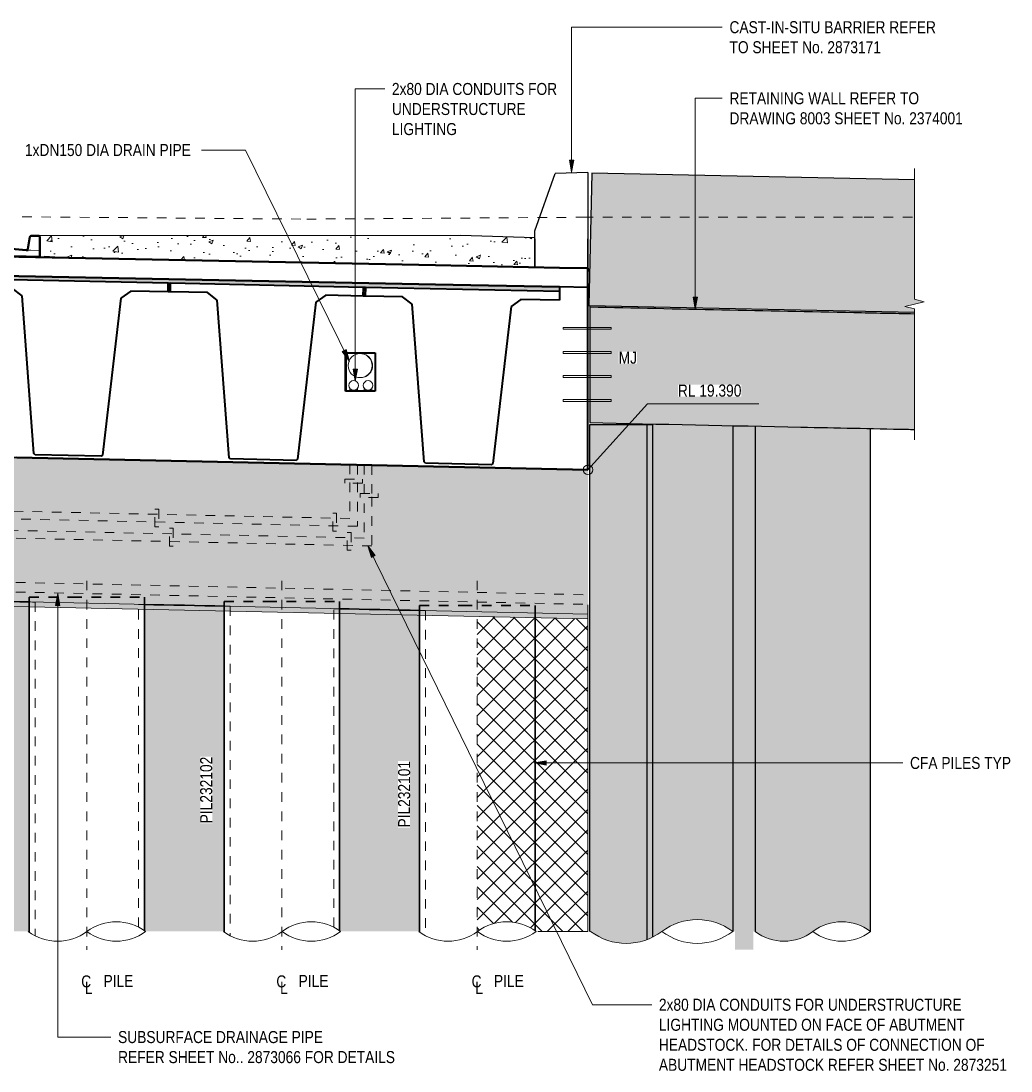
# Model space of a CAD drawing. Header units: metres. Extents: x 1108 to 1189, y -511 to 24.
# Drawn here: x 1178.11 to 1188.41, y 13.14 to 24.06 of the extents above; entities that cross this region are included whole.
import ezdxf

# ---------------------------------------------------------------- set-up
doc = ezdxf.new("R2010")
doc.units = ezdxf.units.M
doc.linetypes.add('JacobsCenter', pattern=[0.015, 0.009, -0.0015, 0.003, -0.0015])
doc.linetypes.add('JacobsDash_2_', pattern=[0.0045, 0.003, -0.0015])
for name, color, linetype, lineweight in [('A-ANNO-NOTE', 7, 'Continuous', 9), ('A-DETL', 7, 'Continuous', 13), ('A-DETL-GENF', 7, 'Continuous', 9), ('A-FLOR', 7, 'Continuous', 50), ('A-GENM', 7, 'Continuous', 35), ('A-GENM-HDLN', 7, 'JacobsDash_2_', 18), ('A-ROOF', 7, 'Continuous', 50), ('A-ROOF-HDLN', 7, 'JacobsDash_2_', 18), ('G-ANNO-DIMS', 7, 'Continuous', 9), ('G-ANNO-TEXT', 7, 'Continuous', 9), ('S-BEAM', 7, 'Continuous', 50), ('S-BEAM-HDLN', 7, 'JacobsDash_2_', 18), ('S-FNDN', 7, 'Continuous', 50), ('S-FNDN-HDLN', 7, 'JacobsDash_2_', 18), ('S-FNDN-IDEN', 7, 'Continuous', 18)]:
    doc.layers.add(name, color=color, linetype=linetype, lineweight=lineweight)
doc.styles.add('Arial Narrow_1', font='ARIALN.TTF', dxfattribs={"height": 0.125})

# ---------------------------------------------------------------- blocks, each defined once
blk = doc.blocks.new('Foundations-Piles - Px-1200-66435323-DRG-2873062 - ABUTMENT A ELEVATION')
at = {"layer": 'A-GENM', "lineweight": 25, "true_color": 0xdbdbdb}
for points in [[(1145.122, 14.488), (1145.193, 14.488), (1145.264, 14.499), (1145.303, 14.51), (1145.302, 19.835), (1144.856, 19.844), (1144.856, 14.588), (1144.858, 14.587), (1144.919, 14.548), (1144.982, 14.519), (1145.051, 14.499), (1145.084, 14.494)], [(1145.303, 14.51), (1145.332, 14.519), (1145.397, 14.549), (1145.517, 14.626), (1145.582, 14.656), (1145.651, 14.676), (1145.722, 14.687), (1145.793, 14.687), (1145.864, 14.676), (1145.932, 14.656), (1145.997, 14.626), (1146.056, 14.589), (1146.056, 19.819), (1145.303, 19.835), (1145.303, 14.519)]]:
    blk.add_hatch(color=254, dxfattribs=at).paths.add_polyline_path(points)
at = {"layer": 'A-GENM', "color": 253, "lineweight": 25, "true_color": 0xa3a3a3}
for p, q in [((1144.856, 19.844), (1144.856, 14.588)), ((1146.056, 14.589), (1146.056, 19.819))]:
    blk.add_line(p, q, dxfattribs=at)
blk = doc.blocks.new('Foundations-Piles - Px-1200-66435333-DRG-2873062 - ABUTMENT A ELEVATION')
at = {"layer": 'A-GENM', "lineweight": 25, "true_color": 0xdbdbdb}
for points in [[(1143.787, 14.529), (1143.811, 14.54), (1143.874, 14.58), (1143.873, 19.865), (1143.427, 19.874), (1143.427, 19.86), (1143.787, 19.86), (1143.787, 14.54)], [(1143.874, 14.58), (1143.959, 14.635), (1144.042, 14.673), (1144.126, 14.698), (1144.211, 14.71), (1144.299, 14.71), (1144.386, 14.697), (1144.471, 14.672), (1144.551, 14.635), (1144.625, 14.588), (1144.627, 14.588), (1144.627, 19.849), (1143.874, 19.865), (1143.874, 14.582)]]:
    blk.add_hatch(color=254, dxfattribs=at).paths.add_polyline_path(points)
at = {"layer": 'A-GENM', "color": 253, "lineweight": 25, "true_color": 0xa3a3a3}
for p, q in [((1143.427, 19.874), (1143.427, 19.86)), ((1144.627, 14.588), (1144.627, 19.849))]:
    blk.add_line(p, q, dxfattribs=at)
blk = doc.blocks.new('Shotcrete Adaptive v1 - 1200 Dia Pile _ 1_4289 Spacing-66571881-DRG-2873062 - ABUTMENT A ELEVATION')
at = {"layer": 'A-GENM', "lineweight": 25, "true_color": 0xf2f6f2}
blk.add_hatch(color=7, dxfattribs=at).paths.add_polyline_path([(1144.837, 14.397), (1144.837, 14.588), (1144.856, 14.588), (1144.856, 19.844), (1144.741, 19.846), (1144.627, 19.846), (1144.627, 14.588), (1144.645, 14.588), (1144.645, 14.397), (1144.79, 14.397)])
at = {"layer": 'A-GENM', "color": 253, "lineweight": 25, "true_color": 0xa3a3a3}
blk.add_line((1144.627, 19.846), (1144.746, 19.846), dxfattribs=at)
blk = doc.blocks.new('CappingBeam_RS39B_CB01A - CappingBeam_RS39B_CB01A-57939457-DRG-2873062 - ABUTMENT A ELEVATION')
at = {"layer": 'A-GENM', "lineweight": 25, "true_color": 0xefefdf}
for points in [[(1146.513, 19.81), (1146.513, 21.01), (1143.136, 21.08), (1143.136, 19.88), (1145.578, 19.829)], [(1143.136, 19.88), (1143.136, 19.88), (1143.136, 19.88)]]:
    blk.add_hatch(color=254, dxfattribs=at).paths.add_polyline_path(points)
h = blk.add_hatch(color=254, dxfattribs=at)
h.paths.add_polyline_path([(1146.513, 19.81), (1146.513, 19.81), (1146.056, 19.819)])
h.paths.add_polyline_path([(1144.858, 19.844), (1144.741, 19.847), (1144.857, 19.844)])
at = {"layer": 'A-GENM', "color": 253, "lineweight": 25, "true_color": 0xa3a3a3}
for q in [(1143.136, 19.88), (1143.136, 21.08)]:
    blk.add_line((1143.136, 21.08), q, dxfattribs=at)
at = {"layer": 'A-GENM', "color": 253, "lineweight": 25, "true_color": 0xa3a3a3, "flags": 128}
for points in [[(1143.136, 21.08), (1143.136, 21.08), (1143.136, 21.08), (1143.136, 21.08), (1143.136, 21.08)], [(1143.136, 19.88), (1143.136, 19.88), (1143.136, 19.88), (1143.136, 19.88), (1143.136, 19.88), (1143.136, 19.88), (1143.136, 19.88), (1143.136, 19.88), (1143.136, 19.88)]]:
    blk.add_lwpolyline(points, dxfattribs=at)
at = {"layer": 'A-GENM', "color": 253, "lineweight": 25, "true_color": 0xa3a3a3}
for points, knots in [([(1146.513, 21.01), (1146.303, 21.014), (1145.177, 21.037), (1144.051, 21.061), (1143.136, 21.08)], [0.8291699, 0.8291699, 0.8291699, 0.8291699, 0.8611111, 1, 1, 1, 1]), ([(1143.136, 19.88), (1143.868, 19.865), (1144.967, 19.842), (1146.092, 19.818), (1146.486, 19.81), (1146.513, 19.81)], [0, 0, 0, 0, 0.1111111, 0.1666667, 0.1708301, 0.1708301, 0.1708301, 0.1708301])]:
    blk.add_open_spline(points, degree=3, knots=knots, dxfattribs=at)
blk = doc.blocks.new('StitchPour_RS39B_01 - StitchPour_RS39B_01-60507265-DRG-2873062 - ABUTMENT A ELEVATION')
at = {"layer": 'A-GENM', "lineweight": 25, "true_color": 0xf4f4f4}
for points in [[(1146.513, 21.01), (1146.513, 21.029), (1143.136, 21.1), (1143.137, 21.08), (1146.431, 21.011)], [(1143.136, 21.08), (1143.136, 21.08), (1143.136, 21.08)]]:
    blk.add_hatch(color=7, dxfattribs=at).paths.add_polyline_path(points)
at = {"layer": 'A-GENM', "color": 253, "lineweight": 25, "true_color": 0xa3a3a3}
blk.add_line((1143.136, 21.1), (1143.136, 21.08), dxfattribs=at)
at = {"layer": 'A-GENM', "color": 253, "lineweight": 25, "true_color": 0xa3a3a3, "flags": 128}
for points in [[(1143.136, 21.48), (1143.136, 21.48), (1143.136, 21.48), (1143.136, 21.48), (1143.136, 21.48), (1143.136, 21.48), (1143.136, 21.48), (1143.136, 21.48)], [(1143.136, 21.08), (1143.136, 21.08), (1143.136, 21.08), (1143.136, 21.08), (1143.136, 21.08), (1143.136, 21.08), (1143.136, 21.08), (1143.136, 21.08), (1143.136, 21.08)]]:
    blk.add_lwpolyline(points, dxfattribs=at)
blk = doc.blocks.new('Barrier-Precast-MPB-03-B - Typical-68652177-DRG-2873062 - ABUTMENT A ELEVATION')
at = {"layer": 'A-GENM', "lineweight": 25, "true_color": 0xf4f4f4}
blk.add_hatch(color=7, dxfattribs=at).paths.add_polyline_path([(1146.513, 21.029), (1146.513, 21.063), (1146.413, 21.088), (1146.613, 21.138), (1146.513, 21.163), (1146.513, 22.407), (1143.157, 22.476), (1143.128, 21.1), (1146.413, 21.031)])
at = {"layer": 'A-GENM', "color": 253, "lineweight": 25, "true_color": 0xa3a3a3}
for p, q in [((1143.157, 22.476), (1143.128, 21.1)), ((1146.513, 22.407), (1143.157, 22.476)), ((1143.128, 21.1), (1143.129, 21.115)), ((1143.128, 21.1), (1146.513, 21.029)), ((1143.128, 21.1), (1143.128, 21.1))]:
    blk.add_line(p, q, dxfattribs=at)
blk = doc.blocks.new('T2DPAA-T2D-C3S-RS-M3D-100334_rvt-2-DRG-2873062 - ABUTMENT A ELEVATION')
at = {"layer": 'A-GENM', "lineweight": 5, "true_color": 0xf2f6f2}
for points in [[(1143.471, 14.465), (1143.559, 14.465), (1143.646, 14.478), (1143.733, 14.504), (1143.733, 19.86), (1143.136, 19.86), (1143.136, 14.588), (1143.145, 14.588), (1143.219, 14.54), (1143.3, 14.502), (1143.383, 14.478)], [(1143.733, 14.504), (1143.787, 14.529), (1143.787, 19.86), (1143.733, 19.86), (1143.733, 14.54)]]:
    blk.add_hatch(color=7, dxfattribs=at).paths.add_polyline_path(points)
at = {"layer": 'A-GENM', "color": 253, "lineweight": 25, "true_color": 0xa3a3a3}
for p, q in [((1143.136, 19.86), (1143.733, 19.86)), ((1143.136, 14.588), (1143.136, 19.86)), ((1143.733, 19.86), (1143.787, 19.86)), ((1143.733, 14.504), (1143.733, 19.86)), ((1143.787, 19.86), (1143.787, 14.529))]:
    blk.add_line(p, q, dxfattribs=at)
for name in ['Barrier-Precast-MPB-03-B - Typical-68652177-DRG-2873062 - ABUTMENT A ELEVATION', 'StitchPour_RS39B_01 - StitchPour_RS39B_01-60507265-DRG-2873062 - ABUTMENT A ELEVATION', 'CappingBeam_RS39B_CB01A - CappingBeam_RS39B_CB01A-57939457-DRG-2873062 - ABUTMENT A ELEVATION', 'Foundations-Piles - Px-1200-66435333-DRG-2873062 - ABUTMENT A ELEVATION', 'Shotcrete Adaptive v1 - 1200 Dia Pile _ 1_4289 Spacing-66571881-DRG-2873062 - ABUTMENT A ELEVATION', 'Foundations-Piles - Px-1200-66435323-DRG-2873062 - ABUTMENT A ELEVATION']:
    blk.add_blockref(name, (0, 0), dxfattribs=at)
blk = doc.blocks.new('06_SFR_GCT_Girder_SuperT_BR08Edge_CS - Super T - 1815-6266581-DRG-2873062 - ABUTMENT A ELEVATION')
at = {"layer": 'S-BEAM'}
for p, q in [((1136.744, 21.375), (1136.743, 21.326)), ((1138.75, 21.241), (1138.752, 21.331)), ((1138.773, 21.329), (1138.752, 21.331))]:
    blk.add_line(p, q, dxfattribs=at)
at = {"layer": 'S-BEAM-HDLN', "color": 8, "true_color": 0x808080}
for p, q in [((1138.752, 21.328), (1138.773, 21.328)), ((1138.773, 21.329), (1138.773, 21.329))]:
    blk.add_line(p, q, dxfattribs=at)
blk = doc.blocks.new('06_SFR_GCT_Girder_SuperT_BR08Edge_CS - Super T - 1815-6266069-DRG-2873062 - ABUTMENT A ELEVATION')
at = {"layer": 'S-BEAM'}
for p, q in [((1138.773, 21.331), (1138.771, 21.241)), ((1140.802, 21.286), (1140.782, 21.287))]:
    blk.add_line(p, q, dxfattribs=at)
at = {"layer": 'S-BEAM-HDLN', "color": 8, "true_color": 0x808080}
for p, q in [((1140.782, 21.285), (1140.803, 21.284)), ((1140.803, 21.286), (1140.802, 21.286))]:
    blk.add_line(p, q, dxfattribs=at)
blk = doc.blocks.new('Kerb_North - Kerb_North-5241467-DRG-2873062 - ABUTMENT A ELEVATION')
at = {"layer": 'A-ROOF'}
for p, q in [((1137.313, 21.813), (1137.291, 21.687)), ((1137.401, 21.824), (1137.328, 21.824)), ((1137.417, 21.605), (1137.417, 21.809)), ((1136.986, 21.683), (1136.986, 21.614)), ((1137.274, 21.675), (1137.002, 21.698)), ((1137.275, 21.675), (1137.295, 21.674)), ((1136.986, 21.614), (1137.417, 21.605)), ((1137.163, 21.605), (1137.042, 21.611)), ((1137.461, 21.603), (1137.572, 21.597))]:
    blk.add_line(p, q, dxfattribs=at)
at = {"layer": 'A-ROOF', "flags": 128}
for points in [[(1137.328, 21.824), (1137.325, 21.823), (1137.322, 21.822), (1137.319, 21.821), (1137.316, 21.818), (1137.314, 21.816), (1137.313, 21.813)], [(1137.417, 21.809), (1137.416, 21.813), (1137.414, 21.817), (1137.412, 21.82), (1137.409, 21.822), (1137.405, 21.823), (1137.401, 21.824)], [(1137.002, 21.698), (1136.998, 21.698), (1136.995, 21.697), (1136.992, 21.695), (1136.989, 21.693), (1136.987, 21.69), (1136.986, 21.686), (1136.986, 21.683)], [(1137.291, 21.687), (1137.29, 21.684), (1137.288, 21.681), (1137.285, 21.678), (1137.282, 21.676), (1137.278, 21.675), (1137.274, 21.675)]]:
    blk.add_lwpolyline(points, dxfattribs=at)
at = {"layer": 'A-ROOF-HDLN'}
for p, q in [((1137.295, 21.674), (1137.323, 21.673)), ((1137.323, 21.673), (1137.533, 21.662)), ((1137.244, 21.601), (1137.167, 21.605)), ((1137.575, 21.597), (1137.675, 21.592))]:
    blk.add_line(p, q, dxfattribs=at)
blk = doc.blocks.new('Structural Framing 4 - Structural Framing 4-5365932-DRG-2873062 - ABUTMENT A ELEVATION')
at = {"layer": 'S-BEAM'}
for p, q in [((1143.117, 21.286), (1143.117, 21.316)), ((1140.598, 20.206), (1140.598, 20.606)), ((1140.646, 20.606), (1140.646, 20.603)), ((1140.646, 20.208), (1140.646, 20.206)), ((1137.175, 19.518), (1143.117, 19.389)), ((1143.117, 19.389), (1143.117, 19.39))]:
    blk.add_line(p, q, dxfattribs=at)
blk = doc.blocks.new('20_SFR_WSC_ShotcreteWall_ArchFlatBack_Datum - ArchWall_PileSize_1200-8657997-DRG-2873062 - ABUTMENT A ELEVATION')
at = {"layer": 'A-GENM', "linetype": 'JacobsDash_2_', "lineweight": 18, "true_color": 0x9ab29e}
blk.add_hatch(color=253, dxfattribs=at).paths.add_polyline_path([(1141.368, 14.581), (1141.368, 17.926), (1140.535, 17.944), (1140.535, 14.594), (1140.545, 14.588), (1141.357, 14.588)])
at = {"layer": 'A-GENM', "color": 252, "true_color": 0x888888, "flags": 128}
blk.add_lwpolyline([(1141.368, 17.926), (1141.268, 17.929), (1141.164, 17.931), (1141.058, 17.933), (1140.951, 17.935), (1140.843, 17.937), (1140.737, 17.94), (1140.633, 17.942), (1140.535, 17.944)], dxfattribs=at)
at = {"layer": 'A-GENM-HDLN', "color": 252, "true_color": 0x888888}
for p, q in [((1140.474, 14.632), (1140.474, 17.945)), ((1140.534, 17.944), (1140.533, 17.944)), ((1140.533, 17.944), (1140.533, 14.596)), ((1141.369, 17.926), (1141.368, 17.926)), ((1141.369, 14.58), (1141.369, 17.926)), ((1141.427, 17.925), (1141.427, 14.544))]:
    blk.add_line(p, q, dxfattribs=at)
at = {"layer": 'A-GENM-HDLN', "color": 252, "true_color": 0x888888, "flags": 128}
for points in [[(1140.474, 17.945), (1140.502, 17.945), (1140.522, 17.944), (1140.533, 17.944)], [(1141.369, 17.926), (1141.379, 17.926), (1141.399, 17.926), (1141.427, 17.925)]]:
    blk.add_lwpolyline(points, dxfattribs=at)
blk = doc.blocks.new('20_SFR_WSC_ShotcreteWall_ArchFlatBack_Datum - ArchWall_PileSize_1200-8658019-DRG-2873062 - ABUTMENT A ELEVATION')
at = {"layer": 'A-GENM', "linetype": 'JacobsDash_2_', "lineweight": 18, "true_color": 0x9ab29e}
blk.add_hatch(color=253, dxfattribs=at).paths.add_polyline_path([(1139.336, 14.581), (1139.336, 17.971), (1138.505, 17.988), (1138.505, 14.594), (1138.516, 14.588), (1139.325, 14.588)])
at = {"layer": 'A-GENM', "color": 252, "true_color": 0x888888, "flags": 128}
blk.add_lwpolyline([(1139.336, 17.971), (1139.236, 17.973), (1139.133, 17.975), (1139.026, 17.978), (1138.919, 17.98), (1138.811, 17.982), (1138.705, 17.984), (1138.601, 17.986), (1138.505, 17.988)], dxfattribs=at)
at = {"layer": 'A-GENM-HDLN', "color": 252, "true_color": 0x888888}
for p, q in [((1138.442, 14.633), (1138.442, 17.989)), ((1138.505, 17.988), (1138.501, 17.988)), ((1138.501, 17.988), (1138.501, 14.597)), ((1139.337, 17.971), (1139.336, 17.971)), ((1139.337, 14.58), (1139.337, 17.971)), ((1139.395, 17.97), (1139.395, 14.544))]:
    blk.add_line(p, q, dxfattribs=at)
at = {"layer": 'A-GENM-HDLN', "color": 252, "true_color": 0x888888, "flags": 128}
for points in [[(1138.442, 17.989), (1138.47, 17.989), (1138.49, 17.988), (1138.501, 17.988)], [(1139.337, 17.971), (1139.347, 17.971), (1139.367, 17.971), (1139.395, 17.97)]]:
    blk.add_lwpolyline(points, dxfattribs=at)
blk = doc.blocks.new('20_SFR_WSC_ShotcreteWall_ArchFlatBack_Datum - ArchWall_PileSize_1200-8658047-DRG-2873062 - ABUTMENT A ELEVATION')
at = {"layer": 'A-GENM', "linetype": 'JacobsDash_2_', "lineweight": 18, "true_color": 0x9ab29e}
blk.add_hatch(color=253, dxfattribs=at).paths.add_polyline_path([(1137.306, 14.581), (1137.306, 18.015), (1136.476, 18.033), (1136.476, 14.594), (1136.486, 14.588), (1137.296, 14.588)])
at = {"layer": 'A-GENM', "color": 252, "true_color": 0x888888, "flags": 128}
blk.add_lwpolyline([(1137.306, 18.015), (1137.207, 18.017), (1137.103, 18.019), (1136.997, 18.022), (1136.889, 18.024), (1136.782, 18.026), (1136.675, 18.028), (1136.571, 18.031), (1136.475, 18.033)], dxfattribs=at)
at = {"layer": 'A-GENM-HDLN', "color": 252, "true_color": 0x888888}
for p, q in [((1136.412, 14.633), (1136.412, 18.034)), ((1136.475, 18.033), (1136.471, 18.033)), ((1136.471, 18.033), (1136.471, 14.597)), ((1137.307, 18.015), (1137.306, 18.015)), ((1137.307, 14.58), (1137.307, 18.015)), ((1137.366, 18.014), (1137.366, 14.544))]:
    blk.add_line(p, q, dxfattribs=at)
at = {"layer": 'A-GENM-HDLN', "color": 252, "true_color": 0x888888, "flags": 128}
for points in [[(1136.412, 18.034), (1136.441, 18.033), (1136.461, 18.033), (1136.471, 18.033)], [(1137.307, 18.015), (1137.318, 18.015), (1137.338, 18.014), (1137.366, 18.014)]]:
    blk.add_lwpolyline(points, dxfattribs=at)
blk = doc.blocks.new('CS_DET_Pile-Column_BreakLine - CS_Tubular BreakLine-V29-DRG-2873062 - ABUTMENT A ELEVATION')
at = {"layer": 'A-DETL-GENF', "lineweight": 18}
for centre, start, end in [((1138.211, 14.183), 52.9573, 127.0427), ((1137.601, 14.992), 232.9573, 307.0427), ((1138.211, 14.992), 232.9573, 307.0427)]:
    blk.add_arc(centre, 0.506, start, end, dxfattribs=at)
blk = doc.blocks.new('CS_DET_Pile-Column_BreakLine - CS_Tubular BreakLine-V30-DRG-2873062 - ABUTMENT A ELEVATION')
at = {"layer": 'A-DETL-GENF', "lineweight": 18}
for centre, start, end in [((1140.24, 14.183), 52.9573, 127.0427), ((1139.63, 14.992), 232.9573, 307.0427), ((1140.24, 14.992), 232.9573, 307.0427)]:
    blk.add_arc(centre, 0.506, start, end, dxfattribs=at)
blk = doc.blocks.new('CS_DET_Pile-Column_BreakLine - CS_Tubular BreakLine-V31-DRG-2873062 - ABUTMENT A ELEVATION')
at = {"layer": 'A-DETL-GENF', "lineweight": 18}
for centre, start, end in [((1142.272, 14.183), 52.9573, 127.0427), ((1141.662, 14.992), 232.9573, 307.0427), ((1142.272, 14.992), 232.9573, 307.0427)]:
    blk.add_arc(centre, 0.506, start, end, dxfattribs=at)
blk = doc.blocks.new('CS_DET_Pile-Column_BreakLine - CS_Tubular BreakLine-8815347-DRG-2873062 - ABUTMENT A ELEVATION')
at = {"layer": 'A-DETL-GENF', "color": 252, "lineweight": 18, "true_color": 0x888888}
for centre, start, end in [((1144.255, 14.097), 52.9573, 127.0427), ((1143.515, 15.078), 232.9573, 307.0427), ((1144.255, 15.078), 232.9573, 307.0427)]:
    blk.add_arc(centre, 0.614, start, end, dxfattribs=at)
blk = doc.blocks.new('CS_DET_Pile-Column_BreakLine - CS_Tubular BreakLine-6078901-DRG-2873062 - ABUTMENT A ELEVATION')
at = {"layer": 'A-DETL-GENF', "color": 252, "lineweight": 18, "true_color": 0x888888}
for centre, start, end in [((1145.757, 14.19), 52.9573, 127.0427), ((1145.157, 14.985), 232.9573, 307.0427), ((1145.757, 14.985), 232.9573, 307.0427)]:
    blk.add_arc(centre, 0.498, start, end, dxfattribs=at)
blk = doc.blocks.new('BREAK LINE - INPUT VIEW SCALE_R13 - Std Break-8327880-DRG-2873062 - ABUTMENT A ELEVATION')
at = {"layer": 'A-DETL-GENF', "color": 252, "true_color": 0x888888}
for p, q in [((1146.513, 22.523), (1146.513, 21.163)), ((1146.613, 21.138), (1146.413, 21.088)), ((1146.413, 21.088), (1146.513, 21.063)), ((1146.513, 21.163), (1146.613, 21.138)), ((1146.513, 21.063), (1146.513, 19.703))]:
    blk.add_line(p, q, dxfattribs=at)
blk = doc.blocks.new('CS_Annot_Centreline Symbol1 - CS_Annot_Centreline Symbol 2-5069981-DRG-2873062 - ABUTMENT A ELEVATION')
at = {"layer": 'A-ANNO-NOTE', "char_height": 0.125, "attachment_point": 1, "style": 'Arial Narrow_1'}
for s, insert, width in [('C  ', (1113.492, 14.131), 0.22046), ('L', (1113.531, 14.064), 0.0962)]:
    blk.add_mtext(s, dxfattribs=dict(at, insert=insert, width=width))

msp = doc.modelspace()

# ---------------------------------------------------------------- hatches: boundary and pattern name
at = {"layer": 'A-DETL-GENF'}
h = msp.add_hatch(dxfattribs=at)
h.set_pattern_fill('FP_4', color=256, style=0, pattern_type=2)
h.set_pattern_definition([(50, (1168.8137, 10.849), (0.462752, -0.040482), [0.04839, -0.53226]), (355, (1168.8137, 10.849), (-0.089515, 0.485288), [0.03871, -0.42581]), (100.451, (1168.8517, 10.846), (0.373239, 0.444792), [0.04112, -0.45235]), (46.184, (1168.8137, 10.979), (0.688537, -0.106788), [0.07258, -0.79839]), (96.636, (1168.8707, 10.97), (0.603004, 0.628464), [0.06168, -0.67852]), (351.184, (1168.8137, 10.979), (0.603003, 0.628458), [0.05806, -0.63871]), (21, (1168.8777, 10.946), (0.3850964, -0.259757), [0.04839, -0.53226]), (326, (1168.8777, 10.946), (0.156981, 0.46784), [0.03871, -0.42581]), (71.451, (1168.9097, 10.925), (0.542082, 0.208074), [0.04112, -0.45235]), (37.5, (1168.8137, 10.849), (0.0078486, 0.2147693), [0.00168, -0.41897, 0.00168, -0.43058, -0.42742]), (37.5, (1168.8137, 10.849), (0.0078486, 0.2147693), [-0.8529, 0.00168, -0.42574]), (7.5, (1168.8137, 10.849), (0.1697183, 0.2544596), [0.00168, -0.24477, 0.00168, -0.40929, -0.1629]), (7.5, (1168.8137, 10.849), (0.1697183, 0.2544596), [-0.65742, 0.00168, -0.16123]), (327.5, (1168.6697, 10.849), (0.344396, -0.014553), [0.00168, -0.15961, 0.00168, -0.50155, -0.66774]), (327.5, (1168.6697, 10.849), (0.344396, -0.014553), [-0.66451, 0.00168, -0.66606]), (317.5, (1168.6047, 10.849), (0.376253, 0.064585), [0.00168, -0.208, 0.00168, -0.33252, -0.47419]), (317.5, (1168.6047, 10.849), (0.376253, 0.064585), [-0.54387, 0.00168, -0.47252])])
h.paths.add_polyline_path([(1183.4547, 21.4932), (1183.4547, 21.802), (1182.681, 21.825), (1178.2943, 21.8229), (1178.2986, 21.8209), (1178.3008, 21.8192), (1178.3042, 21.8142), (1178.3052, 21.8108), (1178.3055, 21.807), (1178.3059, 21.6047), (1183.0494, 21.502)])
h = msp.add_hatch(dxfattribs=at)
h.set_pattern_fill('FP_3', color=256, style=0, pattern_type=2)
h.set_pattern_definition([(0, (1168.8137, 10.849), (0.4064, 0.1016), [0.01676, -0.28804, 0.01676, -0.28804, -1.626]), (0, (1168.8137, 10.849), (0.4064, 0.1016), [-0.6096, 0.01676, -0.59284, 0.01676, -0.28804, -0.7112]), (0, (1168.8137, 10.849), (0.4064, 0.1016), [-1.524, 0.01676, -0.18644, 0.01676, -0.49124]), (120, (1168.9657, 10.9), (-0.2911882, 0.3011527), [0.01676, -0.28804, 0.01676, -0.28804, -1.626]), (120, (1168.9657, 10.9), (-0.2911882, 0.3011527), [-0.6096, 0.01676, -0.59284, 0.01676, -0.28804, -0.7112]), (120, (1168.9657, 10.9), (-0.2911882, 0.3011527), [-1.524, 0.01676, -0.18644, 0.01676, -0.49124]), (240, (1169.0167, 11.103), (-0.1152118, -0.4027527), [0.01676, -0.28804, 0.01676, -0.28804, -1.626]), (240, (1169.0167, 11.103), (-0.1152118, -0.4027527), [-0.6096, 0.01676, -0.59284, 0.01676, -0.28804, -0.7112]), (240, (1169.0167, 11.103), (-0.1152118, -0.4027527), [-1.524, 0.01676, -0.18644, 0.01676, -0.49124])])
h.paths.add_polyline_path([(1184.0061, 17.8396), (1184.0061, 17.8896), (1176.1646, 18.0592), (1176.1647, 18.0092), (1177.3642, 17.9833), (1177.3642, 18.0327), (1178.1949, 18.015), (1178.1954, 17.9653), (1179.3938, 17.9394), (1179.3938, 17.9882), (1180.2244, 17.9712), (1180.2248, 17.9214), (1181.4233, 17.8955), (1181.4233, 17.9439), (1182.2563, 17.9265), (1182.2567, 17.8774), (1184.0042, 17.8396)])
h.paths.add_polyline_path([(1153.2421, 17.9467), (1155.0401, 17.9795), (1155.0401, 18.0285), (1155.8219, 18.0432), (1155.8219, 17.9937), (1157.0207, 18.0156), (1157.0207, 18.0649), (1157.8049, 18.0794), (1157.8049, 18.0299), (1159.0037, 18.0518), (1159.0037, 18.1012), (1159.7879, 18.1159), (1159.7879, 18.066), (1160.9867, 18.0879), (1160.9867, 18.1372), (1161.7709, 18.1512), (1161.7709, 18.1022), (1162.9697, 18.1241), (1162.9697, 18.1738), (1163.7539, 18.1876), (1163.7539, 18.1384), (1164.3528, 18.1493), (1164.3528, 18.1993), (1153.2421, 17.9967)])
h.paths.add_polyline_path([(1175.3348, 18.0272), (1175.3348, 18.0766), (1175.4307, 18.0751), (1168.6526, 18.2218), (1168.6526, 18.1718), (1169.2525, 18.1588), (1169.2525, 18.2087), (1170.077, 18.1906), (1170.0775, 18.141), (1171.2759, 18.115), (1171.2759, 18.1648), (1172.1065, 18.1469), (1172.1069, 18.097), (1173.3054, 18.0711), (1173.3054, 18.1205), (1174.136, 18.1031), (1174.1364, 18.0531), (1175.3305, 18.0273)])
h.paths.add_polyline_path([(1164.5445, 18.2028), (1168.0893, 18.234), (1167.2506, 18.2521), (1164.6149, 18.2041)])
at = {"layer": 'A-DETL-GENF', "true_color": 0xafc8af}
h = msp.add_hatch(dxfattribs=at)
h.set_pattern_fill('FP_2', color=9, style=0, pattern_type=2)
h.set_pattern_definition([(45, (1168.8137, 10.849), (-0.106066, 0.106066), []), (135, (1168.8137, 10.849), (-0.106066, -0.106066), [])])
h.paths.add_polyline_path([(1182.8552, 14.5872), (1182.9167, 14.627), (1182.9827, 14.6574), (1183.0524, 14.678), (1183.1243, 14.6884), (1183.1972, 14.6884), (1183.2689, 14.678), (1183.3386, 14.6574), (1183.4058, 14.6263), (1183.4657, 14.5875), (1184.0042, 14.5875), (1184.0042, 17.8396), (1182.8552, 17.8645), (1182.8552, 14.5873)])
at = {"layer": 'G-ANNO-TEXT'}
for points in [[(1183.8359, 22.4843), (1183.8579, 22.6093), (1183.8138, 22.6093)], [(1185.1227, 21.06), (1185.1447, 21.185), (1185.1006, 21.185)], [(1181.5252, 20.5174), (1181.4898, 20.6393), (1181.4502, 20.6198)], [(1181.5857, 20.3128), (1181.6077, 20.4378), (1181.5636, 20.4378)], [(1181.7179, 18.5996), (1181.753, 18.4776), (1181.7926, 18.497)], [(1178.4904, 18.1044), (1178.4684, 17.9794), (1178.5124, 17.9794)], [(1183.447, 16.3404), (1183.572, 16.3184), (1183.572, 16.3625)]]:
    msp.add_hatch(color=256, dxfattribs=at).paths.add_polyline_path(points)
at = {"layer": 'S-BEAM', "lineweight": 5, "true_color": 0xc0c0c0}
h = msp.add_hatch(color=9, dxfattribs=at)
h.paths.add_polyline_path([(1184.0061, 19.3899), (1184.0061, 21.2804), (1184.0054, 21.28), (1184.0054, 19.3899)])
h.paths.add_polyline_path([(1183.7106, 21.2426), (1183.7108, 21.2525), (1183.7115, 21.2867), (1181.341, 21.3376), (1177.6115, 21.4132), (1167.2543, 21.637), (1167.2543, 21.5914), (1167.4635, 21.5949), (1167.4855, 21.5935), (1169.4936, 21.5496), (1169.5143, 21.5481), (1169.5145, 21.5505), (1171.5231, 21.5066), (1171.5438, 21.5051), (1171.5443, 21.508), (1173.5526, 21.4642), (1173.5732, 21.4626), (1173.5734, 21.4646), (1175.582, 21.4208), (1175.6027, 21.4193), (1175.603, 21.4213), (1177.6115, 21.3774), (1177.6583, 21.3741), (1179.641, 21.3307), (1179.6617, 21.3292), (1179.6619, 21.3312), (1181.678, 21.2867), (1181.6911, 21.2857), (1181.6913, 21.2867), (1183.7104, 21.2426)])
h = msp.add_hatch(color=9, dxfattribs=at)
h.paths.add_polyline_path([(1181.5349, 20.206), (1181.7447, 20.206), (1181.7447, 20.2076), (1181.5349, 20.2076)])
h.paths.add_polyline_path([(1181.6835, 20.6027), (1181.7447, 20.6027), (1181.7447, 20.606), (1181.5349, 20.606), (1181.5349, 20.6027), (1181.6686, 20.6027)])
msp.add_hatch(color=9, dxfattribs=at).paths.add_polyline_path([(1184.0061, 17.8896), (1184.0061, 19.3899), (1167.2543, 19.7524), (1167.2542, 18.252), (1183.0494, 17.9103)])

# ---------------------------------------------------------------- linework, layer by layer
at = {"layer": 'A-DETL', "lineweight": 25}
for p, q in [((1183.4547, 21.8768), (1183.6662, 22.4714)), ((1184.0047, 22.4814), (1183.6662, 22.4714)), ((1184.0047, 22.4814), (1184.0047, 21.7914)), ((1183.4547, 21.7914), (1183.4547, 21.8768)), ((1182.681, 21.825), (1178.2906, 21.8235)), ((1178.3055, 21.8092), (1178.3055, 21.6047)), ((1183.4547, 21.802), (1182.681, 21.825)), ((1183.4547, 21.4932), (1183.4547, 21.802)), ((1178.3055, 21.6047), (1183.4547, 21.4932))]:
    msp.add_line(p, q, dxfattribs=at)
at = {"layer": 'A-DETL', "color": 8, "linetype": 'JacobsDash_2_', "lineweight": 18, "true_color": 0x808080}
for p, q in [((1177.9206, 22.0228), (1181.0805, 21.9969)), ((1181.0805, 21.9969), (1183.9605, 22.0164)), ((1183.9605, 22.0164), (1186.8805, 22.0186)), ((1186.8805, 22.0186), (1187.4019, 22.0186))]:
    msp.add_line(p, q, dxfattribs=at)
at = {"layer": 'A-DETL', "lineweight": 35}
for p, q in [((1183.4547, 21.7914), (1183.4547, 21.4932)), ((1184.0047, 21.4883), (1184.0047, 21.7914))]:
    msp.add_line(p, q, dxfattribs=at)
at = {"layer": 'A-DETL', "lineweight": 40}
for p, q in [((1184.0053, 21.2858), (1184.0053, 21.4508)), ((1179.6408, 21.3307), (1177.6323, 21.3746)), ((1179.639, 21.2407), (1179.6408, 21.3307)), ((1179.6619, 21.3311), (1179.6599, 21.2412)), ((1181.6704, 21.2873), (1179.6619, 21.3311)), ((1178.1193, 21.1989), (1178.0196, 21.2761)), ((1178.2436, 19.5587), (1178.1193, 21.1989)), ((1179.2499, 21.2492), (1179.1469, 21.1765)), ((1179.639, 21.2407), (1179.2499, 21.2492)), ((1179.6599, 21.2412), (1179.639, 21.2407)), ((1180.0492, 21.2327), (1179.6599, 21.2412)), ((1180.1488, 21.1555), (1180.0492, 21.2327)), ((1181.2795, 21.2058), (1181.1765, 21.133)), ((1181.6686, 21.1973), (1181.2795, 21.2058)), ((1181.6686, 21.1973), (1181.6704, 21.2873)), ((1181.6893, 21.1967), (1181.6686, 21.1973)), ((1181.6913, 21.2867), (1181.6893, 21.1967)), ((1182.0786, 21.1882), (1181.6893, 21.1967)), ((1183.7106, 21.2426), (1181.6913, 21.2867)), ((1182.1783, 21.111), (1182.0786, 21.1882)), ((1183.7116, 21.2914), (1183.7088, 21.1526)), ((1184.0054, 21.2858), (1183.7116, 21.2914)), ((1184.0054, 19.3899), (1184.0054, 21.2858)), ((1179.1469, 21.1765), (1178.9564, 19.5432)), ((1180.2731, 19.5153), (1180.1488, 21.1555)), ((1181.1765, 21.133), (1180.9859, 19.4997)), ((1182.3026, 19.4708), (1182.1783, 21.111)), ((1183.2059, 21.0886), (1183.0154, 19.4553)), ((1183.3089, 21.1613), (1183.2059, 21.0886)), ((1183.7088, 21.1526), (1183.3089, 21.1613)), ((1181.4853, 20.206), (1181.4853, 20.606)), ((1181.4853, 20.606), (1181.791, 20.606)), ((1181.791, 20.606), (1181.791, 20.206)), ((1181.791, 20.206), (1181.4853, 20.206)), ((1167.2531, 19.7524), (1184.0054, 19.3899)), ((1178.2577, 19.5454), (1178.2436, 19.5587)), ((1178.9416, 19.5305), (1178.2577, 19.5454)), ((1178.9564, 19.5432), (1178.9416, 19.5305)), ((1180.2872, 19.502), (1180.2731, 19.5153)), ((1180.9712, 19.487), (1180.2872, 19.502)), ((1180.9859, 19.4997), (1180.9712, 19.487)), ((1182.3167, 19.4575), (1182.3026, 19.4708)), ((1183.0006, 19.4426), (1182.3167, 19.4575)), ((1183.0154, 19.4553), (1183.0006, 19.4426))]:
    msp.add_line(p, q, dxfattribs=at)
at = {"layer": 'A-DETL', "lineweight": 18}
for p, q in [((1183.7474, 20.8708), (1184.2474, 20.8708)), ((1183.7474, 20.8508), (1183.7474, 20.8708)), ((1184.2474, 20.8708), (1184.2474, 20.8508)), ((1184.2474, 20.8508), (1183.7474, 20.8508)), ((1183.7474, 20.6208), (1184.2474, 20.6208)), ((1183.7474, 20.6008), (1183.7474, 20.6208)), ((1184.2474, 20.6008), (1183.7474, 20.6008)), ((1184.2474, 20.6208), (1184.2474, 20.6008)), ((1183.7474, 20.3708), (1184.2474, 20.3708)), ((1183.7474, 20.3508), (1183.7474, 20.3708)), ((1184.2474, 20.3508), (1183.7474, 20.3508)), ((1184.2474, 20.3708), (1184.2474, 20.3508)), ((1183.7474, 20.1208), (1184.2474, 20.1208)), ((1183.7474, 20.1008), (1183.7474, 20.1208)), ((1184.2474, 20.1008), (1183.7474, 20.1008)), ((1184.2474, 20.1208), (1184.2474, 20.1008)), ((1184.0061, 17.8896), (1167.2506, 18.2521)), ((1167.2506, 18.2021), (1184.0061, 17.8396)), ((1184.0061, 17.8396), (1184.0061, 17.8896))]:
    msp.add_line(p, q, dxfattribs=at)
at = {"layer": 'A-DETL', "color": 143, "linetype": 'JacobsDash_2_', "lineweight": 18, "true_color": 0x78aac8}
for p, q in [((1181.5288, 20.2372), (1181.5288, 20.206)), ((1181.6088, 20.2372), (1181.6088, 20.206)), ((1181.6788, 20.2372), (1181.6788, 20.206)), ((1181.7588, 20.2372), (1181.7588, 20.206)), ((1181.5288, 19.4435), (1181.5288, 19.2884)), ((1181.6088, 19.4418), (1181.6088, 19.2866)), ((1181.6788, 19.4403), (1181.6788, 18.6801)), ((1181.7588, 19.4385), (1181.7588, 19.1433)), ((1181.4763, 19.292), (1181.6613, 19.292)), ((1181.4763, 19.252), (1181.4763, 19.292)), ((1181.6613, 19.252), (1181.4763, 19.252)), ((1181.5288, 19.2584), (1181.5288, 18.8834)), ((1181.6088, 19.2566), (1181.6088, 18.8016)), ((1181.6613, 19.292), (1181.6613, 19.252)), ((1181.5288, 18.8834), (1167.5471, 19.1859)), ((1181.6382, 19.1426), (1181.8232, 19.1426)), ((1181.6382, 19.1026), (1181.6382, 19.1426)), ((1181.8232, 19.1426), (1181.8232, 19.1026)), ((1181.6088, 18.8016), (1167.547, 19.1059)), ((1181.8232, 19.1026), (1181.6382, 19.1026)), ((1181.7588, 19.1083), (1181.7588, 18.5983)), ((1181.7588, 18.5983), (1167.2517, 18.9123)), ((1181.6788, 18.6801), (1167.2518, 18.9923)), ((1179.5021, 18.9813), (1179.5421, 18.9813)), ((1179.5021, 18.7963), (1179.5021, 18.9813)), ((1179.5421, 18.9813), (1179.5421, 18.7963)), ((1181.3516, 18.938), (1181.3916, 18.938)), ((1181.3516, 18.753), (1181.3516, 18.938)), ((1181.3916, 18.938), (1181.3916, 18.753)), ((1179.5421, 18.7963), (1179.5021, 18.7963)), ((1179.6521, 18.7812), (1179.6921, 18.7812)), ((1179.6521, 18.5962), (1179.6521, 18.7812)), ((1179.6921, 18.7812), (1179.6921, 18.5962)), ((1181.3916, 18.753), (1181.3516, 18.753)), ((1181.5016, 18.738), (1181.5416, 18.738)), ((1181.5016, 18.553), (1181.5016, 18.738)), ((1181.5416, 18.738), (1181.5416, 18.553)), ((1179.6921, 18.5962), (1179.6521, 18.5962)), ((1181.5416, 18.553), (1181.5016, 18.553))]:
    msp.add_line(p, q, dxfattribs=at)
at = {"layer": 'A-DETL', "color": 164, "linetype": 'JacobsDash_2_', "lineweight": 9, "true_color": 0x002699}
for p, q in [((1167.2564, 18.352), (1184.0082, 17.9895)), ((1167.2586, 18.452), (1184.0104, 18.0895))]:
    msp.add_line(p, q, dxfattribs=at)
at = {"layer": 'A-DETL', "linetype": 'JacobsCenter'}
for p, q in [((1178.7939, 18.2364), (1178.7939, 14.3974)), ((1180.8233, 18.2364), (1180.8233, 14.3974)), ((1182.8552, 18.2364), (1182.8552, 14.3974))]:
    msp.add_line(p, q, dxfattribs=at)
at = {"layer": 'A-DETL', "color": 9, "lineweight": 18, "true_color": 0xafc8af}
for p, q in [((1184.0042, 17.9865), (1184.0042, 14.5875)), ((1184.0042, 14.5875), (1183.4857, 14.5875))]:
    msp.add_line(p, q, dxfattribs=at)
at = {"layer": 'A-DETL', "lineweight": 40}
msp.add_arc((1178.2903, 21.8082), 0.0152, 3.55868, 88.88801, dxfattribs=at)
at = {"layer": 'A-DETL', "color": 143, "lineweight": 18, "true_color": 0x78aac8}
for centre, start, end in [((1181.6363, 20.4732), 0, 180), ((1181.641, 20.4728), 77.68146, 83.84462), ((1181.641, 20.4728), 0, 74.21757), ((1181.6363, 20.4732), 180, 360), ((1181.641, 20.4728), 272.84087, 0), ((1181.641, 20.4728), 258.27251, 262.86454)]:
    msp.add_arc(centre, 0.125, start, end, dxfattribs=at)
at = {"layer": 'A-DETL', "color": 32, "lineweight": 18, "true_color": 0xcc6600}
for centre, start, end in [((1181.5688, 20.2672), 0, 180), ((1181.7188, 20.2672), 0, 180), ((1181.5688, 20.2672), 180, 360), ((1181.7188, 20.2672), 180, 360)]:
    msp.add_arc(centre, 0.05, start, end, dxfattribs=at)
at = {"layer": 'A-FLOR'}
for p, q in [((1182.4196, 21.5173), (1177.9119, 21.6081)), ((1183.7089, 21.4912), (1182.4196, 21.5173)), ((1177.9119, 21.4081), (1182.4196, 21.3173)), ((1184.0053, 21.4857), (1183.7089, 21.4912)), ((1184.0053, 21.4508), (1184.0053, 21.4857)), ((1182.4196, 21.3173), (1183.7089, 21.2912)), ((1183.7089, 21.2912), (1183.7116, 21.2912))]:
    msp.add_line(p, q, dxfattribs=at)
at = {"layer": 'G-ANNO-DIMS', "lineweight": 18}
for p, q in [((1184.0061, 19.3899), (1184.6266, 20.0748)), ((1184.6266, 20.0748), (1185.7838, 20.0748))]:
    msp.add_line(p, q, dxfattribs=at)
msp.add_circle((1184.0061, 19.3899), 0.05, dxfattribs=at)
at = {"layer": 'G-ANNO-TEXT'}
for p, q in [((1183.8359, 23.9932), (1185.4029, 23.9932)), ((1183.8359, 22.4843), (1183.8359, 23.9932)), ((1181.5857, 23.3506), (1181.892, 23.3506)), ((1181.5857, 20.3128), (1181.5857, 23.3506)), ((1185.1227, 23.2539), (1185.4029, 23.2539)), ((1185.1227, 21.06), (1185.1227, 23.2539)), ((1180.0098, 22.7157), (1179.987, 22.7157)), ((1180.4438, 22.7157), (1180.0098, 22.7157)), ((1181.5252, 20.5174), (1180.4438, 22.7157)), ((1183.8579, 22.6093), (1183.8138, 22.6093)), ((1183.8138, 22.6093), (1183.8359, 22.4843)), ((1183.8359, 22.4843), (1183.8579, 22.6093)), ((1185.1447, 21.185), (1185.1006, 21.185)), ((1185.1006, 21.185), (1185.1227, 21.06)), ((1185.1227, 21.06), (1185.1447, 21.185)), ((1181.4898, 20.6393), (1181.4502, 20.6198)), ((1181.4502, 20.6198), (1181.5252, 20.5174)), ((1181.5252, 20.5174), (1181.4898, 20.6393)), ((1181.6077, 20.4378), (1181.5636, 20.4378)), ((1181.5636, 20.4378), (1181.5857, 20.3128)), ((1181.5857, 20.3128), (1181.6077, 20.4378)), ((1181.7179, 18.5996), (1181.753, 18.4776)), ((1181.7926, 18.497), (1181.7179, 18.5996)), ((1181.753, 18.4776), (1181.7926, 18.497)), ((1178.4904, 18.1044), (1178.4684, 17.9794)), ((1178.5124, 17.9794), (1178.4904, 18.1044)), ((1178.4904, 18.1044), (1178.4904, 13.4896)), ((1178.4684, 17.9794), (1178.5124, 17.9794)), ((1183.572, 16.3625), (1183.447, 16.3404)), ((1183.447, 16.3404), (1183.572, 16.3184)), ((1183.447, 16.3404), (1187.281, 16.3404)), ((1183.572, 16.3184), (1183.572, 16.3625)), ((1184.0539, 13.8258), (1184.6687, 13.8258)), ((1178.4904, 13.4896), (1179.0433, 13.4896))]:
    msp.add_line(p, q, dxfattribs=at)
at = {"layer": 'S-BEAM'}
msp.add_line((1181.6912, 21.2867), (1181.6893, 21.1967), dxfattribs=at)
at = {"layer": 'S-FNDN', "lineweight": 35}
for p, q in [((1178.1939, 18.0153), (1178.1939, 14.5813)), ((1179.3939, 14.5943), (1179.3939, 17.9894)), ((1180.2233, 17.9714), (1180.2233, 14.5813)), ((1181.4233, 14.5943), (1181.4233, 17.9455)), ((1182.2552, 17.9275), (1182.2552, 14.5813)), ((1183.4552, 14.5943), (1183.4552, 17.9015))]:
    msp.add_line(p, q, dxfattribs=at)
at = {"layer": 'S-FNDN-HDLN', "lineweight": 35}
for p, q in [((1178.1939, 18.0654), (1178.1939, 18.0154)), ((1178.1939, 18.0654), (1178.6408, 18.0654)), ((1178.6408, 18.0654), (1179.3939, 18.0654)), ((1179.3939, 17.9894), (1179.3939, 18.0654)), ((1180.2233, 18.0214), (1180.2233, 17.9715)), ((1180.2233, 18.0214), (1180.6703, 18.0214)), ((1180.6703, 18.0214), (1181.4233, 18.0214)), ((1181.4233, 17.9455), (1181.4233, 18.0214)), ((1182.2552, 17.9774), (1182.2552, 17.9275)), ((1182.2552, 17.9774), (1182.7022, 17.9774)), ((1182.7022, 17.9774), (1183.4552, 17.9774)), ((1183.4552, 17.9015), (1183.4552, 17.9774))]:
    msp.add_line(p, q, dxfattribs=at)

# ---------------------------------------------------------------- block references
at = {"lineweight": 5}
msp.add_blockref('T2DPAA-T2D-C3S-RS-M3D-100334_rvt-2-DRG-2873062 - ABUTMENT A ELEVATION', (40.8887, 0), dxfattribs=at)
at = {"layer": 'A-ANNO-NOTE'}
for p in [(65.2428, 0), (67.2723, 0), (69.3037, 0)]:
    msp.add_blockref('CS_Annot_Centreline Symbol1 - CS_Annot_Centreline Symbol 2-5069981-DRG-2873062 - ABUTMENT A ELEVATION', p, dxfattribs=at)
at = {"layer": 'A-DETL-GENF', "color": 252, "true_color": 0x888888}
for name in ['BREAK LINE - INPUT VIEW SCALE_R13 - Std Break-8327880-DRG-2873062 - ABUTMENT A ELEVATION', 'CS_DET_Pile-Column_BreakLine - CS_Tubular BreakLine-8815347-DRG-2873062 - ABUTMENT A ELEVATION', 'CS_DET_Pile-Column_BreakLine - CS_Tubular BreakLine-6078901-DRG-2873062 - ABUTMENT A ELEVATION']:
    msp.add_blockref(name, (40.8887, 0), dxfattribs=at)
at = {"layer": 'A-DETL-GENF'}
for name in ['CS_DET_Pile-Column_BreakLine - CS_Tubular BreakLine-V29-DRG-2873062 - ABUTMENT A ELEVATION', 'CS_DET_Pile-Column_BreakLine - CS_Tubular BreakLine-V30-DRG-2873062 - ABUTMENT A ELEVATION', 'CS_DET_Pile-Column_BreakLine - CS_Tubular BreakLine-V31-DRG-2873062 - ABUTMENT A ELEVATION']:
    msp.add_blockref(name, (40.8887, 0), dxfattribs=at)
at = {"layer": 'A-GENM-HDLN', "color": 252, "true_color": 0x888888}
for name in ['20_SFR_WSC_ShotcreteWall_ArchFlatBack_Datum - ArchWall_PileSize_1200-8658047-DRG-2873062 - ABUTMENT A ELEVATION', '20_SFR_WSC_ShotcreteWall_ArchFlatBack_Datum - ArchWall_PileSize_1200-8658019-DRG-2873062 - ABUTMENT A ELEVATION', '20_SFR_WSC_ShotcreteWall_ArchFlatBack_Datum - ArchWall_PileSize_1200-8657997-DRG-2873062 - ABUTMENT A ELEVATION']:
    msp.add_blockref(name, (40.8887, 0), dxfattribs=at)
at = {"layer": 'A-ROOF-HDLN'}
msp.add_blockref('Kerb_North - Kerb_North-5241467-DRG-2873062 - ABUTMENT A ELEVATION', (40.8887, 0), dxfattribs=at)
at = {"layer": 'S-BEAM-HDLN', "color": 8, "true_color": 0x808080}
for name in ['Structural Framing 4 - Structural Framing 4-5365932-DRG-2873062 - ABUTMENT A ELEVATION', '06_SFR_GCT_Girder_SuperT_BR08Edge_CS - Super T - 1815-6266581-DRG-2873062 - ABUTMENT A ELEVATION', '06_SFR_GCT_Girder_SuperT_BR08Edge_CS - Super T - 1815-6266069-DRG-2873062 - ABUTMENT A ELEVATION']:
    msp.add_blockref(name, (40.8887, 0), dxfattribs=at)

# ---------------------------------------------------------------- texts
at = {"layer": 'A-ANNO-NOTE', "char_height": 0.125, "attachment_point": 1, "style": 'Arial Narrow_1', "bg_fill": 3, "box_fill_scale": 1, "bg_fill_color": 256, "bg_fill_true_color": 13158600, "bg_fill_transparency": 0}
for insert in [(1178.967, 14.1358), (1180.9965, 14.1358), (1183.0279, 14.1358)]:
    msp.add_mtext('PILE', dxfattribs=dict(at, insert=insert))
at = {"layer": 'G-ANNO-TEXT', "char_height": 0.125, "attachment_point": 1, "style": 'Arial Narrow_1', "bg_fill": 3, "box_fill_scale": 1, "bg_fill_color": 256, "bg_fill_true_color": 13158600, "bg_fill_transparency": 0}
for s, insert in [('CAST-IN-SITU BARRIER REFER ', (1185.4779, 24.0557)), ('TO SHEET No. 2873171', (1185.4779, 23.8474)), ('2x80 DIA CONDUITS FOR ', (1181.967, 23.4131)), ('RETAINING WALL REFER TO ', (1185.4779, 23.3164)), ('UNDERSTRUCTURE ', (1181.967, 23.2048)), ('DRAWING 8003 SHEET No. 2374001', (1185.4779, 23.108)), ('LIGHTING', (1181.967, 22.9964)), ('1xDN150 DIA DRAIN PIPE ', (1178.1492, 22.7782)), ('2x80 DIA CONDUITS FOR UNDERSTRUCTURE ', (1184.7437, 13.8883)), ('LIGHTING MOUNTED ON FACE OF ABUTMENT ', (1184.7437, 13.68)), ('HEADSTOCK. FOR DETAILS OF CONNECTION OF ', (1184.7437, 13.4716)), ('ABUTMENT HEADSTOCK REFER SHEET No. 2873251', (1184.7437, 13.2633))]:
    msp.add_mtext(s, dxfattribs=dict(at, insert=insert))
at = {"layer": 'G-ANNO-TEXT', "char_height": 0.125, "attachment_point": 1, "style": 'Arial Narrow_1', "bg_fill": 3, "box_fill_scale": 1, "bg_fill_color": 256, "bg_fill_transparency": 0}
for s, insert in [('SUBSURFACE DRAINAGE PIPE ', (1179.1183, 13.5521)), ('REFER SHEET No.. 2873066 FOR DETAILS', (1179.1183, 13.3437))]:
    msp.add_mtext(s, dxfattribs=dict(at, insert=insert))

# ---------------------------------------------------------------- next in the draw order: texts
at = {"layer": 'G-ANNO-DIMS', "lineweight": 18, "insert": (1184.9415, 20.2762), "char_height": 0.125, "attachment_point": 1, "style": 'Arial Narrow_1', "bg_fill": 3, "box_fill_scale": 1, "bg_fill_color": 256, "bg_fill_true_color": 13158600, "bg_fill_transparency": 0}
msp.add_mtext('RL 19.390', dxfattribs=at)
at = {"layer": 'G-ANNO-TEXT', "char_height": 0.125, "attachment_point": 1, "style": 'Arial Narrow_1', "bg_fill": 3, "box_fill_scale": 1, "bg_fill_color": 256, "bg_fill_true_color": 13158600, "bg_fill_transparency": 0}
for s, insert in [('MJ', (1184.3251, 20.6186)), ('CFA PILES TYP', (1187.356, 16.4029))]:
    msp.add_mtext(s, dxfattribs=dict(at, insert=insert))
at = {"layer": 'S-FNDN-IDEN', "lineweight": 9, "char_height": 0.125, "attachment_point": 1, "rotation": 90, "style": 'Arial Narrow_1', "bg_fill": 3, "box_fill_scale": 1, "bg_fill_color": 256, "bg_fill_true_color": 13158600, "bg_fill_transparency": 0}
for s, insert in [('PIL232102', (1179.9725, 15.7126)), ('PIL232101', (1182.0315, 15.6686))]:
    msp.add_mtext(s, dxfattribs=dict(at, insert=insert))

# ---------------------------------------------------------------- next in the draw order: linework, layer by layer
at = {"layer": 'G-ANNO-TEXT'}
msp.add_line((1181.7179, 18.5996), (1184.0539, 13.8258), dxfattribs=at)

doc.saveas('drawing.dxf')
